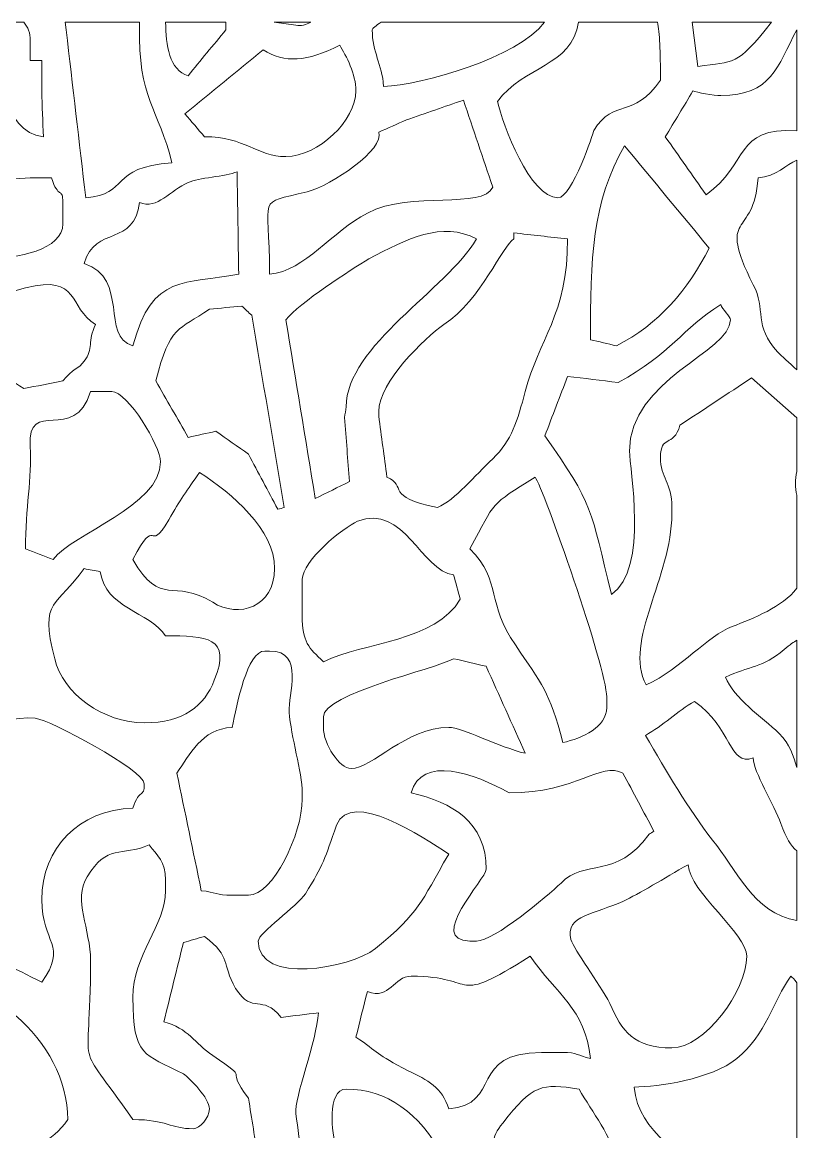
# Model space of a CAD drawing. Header units: millimetres. Extents: x -1220 to 1200, y -590 to 592.
# Drawn here: x 742 to 1200, y -65 to 590 of the extents above; entities that cross this region are included whole.
import ezdxf

# ---------------------------------------------------------------- set-up
doc = ezdxf.new("R2010")
doc.units = ezdxf.units.MM
doc.header["$MEASUREMENT"] = 0
doc.layers.add('Layer 1', color=7, linetype='Continuous')

msp = doc.modelspace()

# ---------------------------------------------------------------- linework, layer by layer
at = {"layer": 'Layer 1', "color": 250, "lineweight": 20}
for points, knots in [([(667.7986, 589.9734), (667.7986, 589.9734), (743.1925, 589.9734), (743.1925, 589.9734), (745.6229, 587.1563), (747.0227, 583.5928), (747.0227, 579.1164), (747.0227, 575.2143), (747.0227, 571.3066), (747.0227, 567.4008), (749.2712, 567.4008), (751.5157, 567.4008), (753.7583, 567.4008), (753.7583, 561.3924), (753.7583, 555.3859), (753.7583, 549.3756), (754.0798, 540.3648), (754.4014, 531.3504), (754.7189, 522.3397), (729.7053, 524.1411), (730.6678, 569.2022), (711.4254, 567.4008), (699.8793, 566.4991), (688.3349, 565.5975), (676.7887, 564.6977), (676.7887, 564.6977), (667.7986, 589.9734), (667.7986, 589.9734)], [0, 0, 0, 0, 0.11111111, 0.11111111, 0.11111111, 0.22222222, 0.22222222, 0.22222222, 0.33333333, 0.33333333, 0.33333333, 0.44444444, 0.44444444, 0.44444444, 0.55555556, 0.55555556, 0.55555556, 0.66666667, 0.66666667, 0.66666667, 0.77777778, 0.77777778, 0.77777778, 0.88888889, 0.88888889, 0.88888889, 1, 1, 1, 1]), ([(767.7049, 589.9734), (767.7049, 589.9734), (811.4855, 589.9734), (811.4855, 589.9734), (811.4855, 589.9734), (811.4855, 588.1309), (811.4855, 588.1309), (810.521, 544.8693), (823.0298, 538.5616), (830.726, 507.0175), (793.2036, 504.3145), (805.7103, 488.0906), (779.7344, 486.2892), (775.8862, 519.3373), (772.0382, 552.3817), (768.1881, 585.4259), (768.1881, 585.4259), (767.7049, 589.9734), (767.7049, 589.9734)], [0, 0, 0, 0, 0.16666667, 0.16666667, 0.16666667, 0.33333333, 0.33333333, 0.33333333, 0.5, 0.5, 0.5, 0.66666667, 0.66666667, 0.66666667, 0.83333333, 0.83333333, 0.83333333, 1, 1, 1, 1]), ([(826.9337, 589.9734), (826.9337, 589.9734), (862.4771, 589.9734), (862.4771, 589.9734), (862.4771, 589.9734), (862.4771, 585.4259), (862.4771, 585.4259), (855.1003, 576.4134), (847.7257, 567.4008), (840.3471, 558.3882), (828.9926, 561.4279), (827.2133, 576.6341), (826.9337, 589.9734)], [0, 0, 0, 0, 0.25, 0.25, 0.25, 0.5, 0.5, 0.5, 0.75, 0.75, 0.75, 1, 1, 1, 1]), ([(891.0552, 589.9734), (891.0552, 589.9734), (912.7058, 589.9734), (912.7058, 589.9734), (909.948, 588.462), (907.0824, 587.6258), (903.8454, 588.1309), (903.8454, 588.1309), (891.0552, 589.9734), (891.0552, 589.9734)], [0, 0, 0, 0, 0.33333333, 0.33333333, 0.33333333, 0.66666667, 0.66666667, 0.66666667, 1, 1, 1, 1]), ([(954.4137, 589.9734), (954.4137, 589.9734), (1050.8532, 589.9734), (1050.8532, 589.9734), (1035.1674, 568.9048), (978.1051, 552.853), (955.7995, 552.0805), (954.837, 565.5975), (949.0658, 571.9071), (949.0658, 585.4259), (949.0658, 586.2771), (951.1646, 587.9288), (954.4137, 589.9734)], [0, 0, 0, 0, 0.25, 0.25, 0.25, 0.5, 0.5, 0.5, 0.75, 0.75, 0.75, 1, 1, 1, 1]), ([(1071.0262, 589.9734), (1086.4465, 589.9734), (1101.9946, 589.9734), (1117.6964, 589.9734), (1118.8466, 583.7966), (1119.3579, 573.151), (1119.3579, 555.6833), (1103.0011, 532.252), (1092.4193, 545.7709), (1079.9106, 525.9443), (1079.9106, 525.0427), (1067.4038, 486.2892), (1058.7451, 486.2892), (1042.3883, 486.2892), (1026.0335, 529.5472), (1023.146, 543.0679), (1038.2107, 564.2319), (1067.0862, 563.826), (1071.0262, 589.9734)], [0, 0, 0, 0, 0.16666667, 0.16666667, 0.16666667, 0.33333333, 0.33333333, 0.33333333, 0.5, 0.5, 0.5, 0.66666667, 0.66666667, 0.66666667, 0.83333333, 0.83333333, 0.83333333, 1, 1, 1, 1]), ([(1138.135, 589.9734), (1138.135, 589.9734), (1184.953, 589.9734), (1184.953, 589.9734), (1163.4741, 562.8589), (1163.51, 567.5261), (1141.4858, 563.7961), (1141.4858, 563.7961), (1138.135, 589.9734), (1138.135, 589.9734)], [0, 0, 0, 0, 0.33333333, 0.33333333, 0.33333333, 0.66666667, 0.66666667, 0.66666667, 1, 1, 1, 1]), ([(1199.95, 585.4316), (1199.95, 585.4316), (1199.95, 525.761), (1199.95, 525.761), (1162.7371, 528.3724), (1171.927, 505.9063), (1146.2965, 488.0906), (1138.2828, 499.5088), (1130.2632, 510.9233), (1122.2435, 522.3397), (1127.6991, 531.3504), (1133.1487, 540.3648), (1138.6003, 549.3756), (1140.5254, 548.4758), (1151.107, 546.6725), (1154.9552, 546.6725), (1185.0668, 546.6725), (1188.4156, 563.7848), (1199.95, 585.4316)], [0, 0, 0, 0, 0.16666667, 0.16666667, 0.16666667, 0.33333333, 0.33333333, 0.33333333, 0.5, 0.5, 0.5, 0.66666667, 0.66666667, 0.66666667, 0.83333333, 0.83333333, 0.83333333, 1, 1, 1, 1]), ([(884.6031, 573.7085), (897.1119, 565.5975), (910.579, 566.4991), (929.8234, 576.4134), (933.6716, 570.1056), (939.4446, 559.2898), (939.4446, 549.3756), (939.4446, 532.252), (917.3167, 510.6222), (898.0742, 510.6222), (880.7549, 510.6222), (874.0213, 522.3397), (849.9683, 522.3397), (846.1203, 526.8441), (842.2702, 531.3504), (838.422, 535.8567), (853.8164, 548.4758), (869.2107, 561.0912), (884.6031, 573.7085)], [0, 0, 0, 0, 0.16666667, 0.16666667, 0.16666667, 0.33333333, 0.33333333, 0.33333333, 0.5, 0.5, 0.5, 0.66666667, 0.66666667, 0.66666667, 0.83333333, 0.83333333, 0.83333333, 1, 1, 1, 1]), ([(952.9119, 525.0427), (958.3676, 527.4482), (963.8172, 529.8502), (969.2687, 532.252), (980.4955, 536.1597), (991.7203, 540.0656), (1002.9429, 543.9695), (1008.7161, 526.8441), (1014.4873, 509.7204), (1020.2603, 492.5988), (1014.4873, 479.078), (972.1544, 490.7955), (946.1783, 477.2766), (925.0129, 466.4626), (909.6186, 443.0295), (888.4532, 441.2262), (888.4532, 489.8939), (879.7945, 481.781), (910.579, 489.8939), (925.0129, 493.4985), (956.762, 515.1285), (952.9119, 525.0427)], [0, 0, 0, 0, 0.14285714, 0.14285714, 0.14285714, 0.28571429, 0.28571429, 0.28571429, 0.42857143, 0.42857143, 0.42857143, 0.57142857, 0.57142857, 0.57142857, 0.71428571, 0.71428571, 0.71428571, 0.85714286, 0.85714286, 0.85714286, 1, 1, 1, 1]), ([(1093.3799, 398.868), (1088.2518, 400.0709), (1083.1196, 401.2737), (1077.9875, 402.4727), (1077.9875, 449.3372), (1078.95, 484.4859), (1098.1925, 516.9317), (1114.8708, 496.8058), (1131.5451, 476.678), (1148.2195, 456.5484), (1135.7128, 432.2136), (1118.3954, 411.4854), (1093.3799, 398.868)], [0, 0, 0, 0, 0.25, 0.25, 0.25, 0.5, 0.5, 0.5, 0.75, 0.75, 0.75, 1, 1, 1, 1]), ([(1199.95, 508.5944), (1199.95, 508.5944), (1199.95, 384.715), (1199.95, 384.715), (1195.3371, 388.8211), (1190.9217, 392.7568), (1188.6293, 395.2634), (1174.1975, 410.5856), (1181.8937, 420.498), (1174.1975, 434.9185), (1152.1893, 479.0911), (1174.6208, 461.1351), (1177.0851, 498.0048), (1187.8186, 498.9177), (1193.8493, 505.8539), (1199.95, 508.5944)], [0, 0, 0, 0, 0.2, 0.2, 0.2, 0.4, 0.4, 0.4, 0.6, 0.6, 0.6, 0.8, 0.8, 0.8, 1, 1, 1, 1]), ([(634.4578, 432.2136), (630.6098, 451.1404), (605.5943, 464.6593), (605.5943, 483.5843), (605.5943, 485.3876), (605.5943, 487.1908), (605.5943, 488.9922), (605.5943, 503.4128), (643.1165, 500.7098), (649.8502, 497.1032), (664.284, 488.9922), (669.0926, 489.8939), (679.6762, 483.5843), (695.0686, 492.5988), (732.5929, 498.0048), (747.0227, 498.0048), (751.1923, 498.0048), (755.3639, 498.0048), (759.5294, 498.0048), (763.3795, 485.3876), (766.2671, 492.5988), (766.2671, 483.5843), (766.2671, 479.381), (766.2671, 475.1759), (766.2671, 470.967), (766.2671, 455.6467), (739.3265, 450.2388), (721.0466, 450.2388), (716.2361, 443.0295), (703.7273, 425.9041), (692.1831, 425.9041), (678.7137, 425.9041), (680.6368, 432.2136), (667.1695, 432.2136), (656.2683, 432.2136), (645.3631, 432.2136), (634.4578, 432.2136)], [0, 0, 0, 0, 0.08333333, 0.08333333, 0.08333333, 0.16666667, 0.16666667, 0.16666667, 0.25, 0.25, 0.25, 0.33333333, 0.33333333, 0.33333333, 0.41666667, 0.41666667, 0.41666667, 0.5, 0.5, 0.5, 0.58333333, 0.58333333, 0.58333333, 0.66666667, 0.66666667, 0.66666667, 0.75, 0.75, 0.75, 0.83333333, 0.83333333, 0.83333333, 0.91666667, 0.91666667, 0.91666667, 1, 1, 1, 1]), ([(807.6354, 398.868), (788.3931, 404.2741), (805.7103, 438.5232), (778.7719, 447.5358), (785.5074, 470.0654), (808.596, 457.4482), (811.4855, 483.5843), (822.0673, 479.078), (829.7635, 490.7955), (840.3471, 495.3018), (846.1203, 498.0048), (862.4771, 498.9064), (869.2107, 501.6095), (869.5323, 481.4836), (869.8538, 461.3559), (870.1712, 441.2262), (838.422, 434.9185), (819.1797, 442.1279), (807.6354, 398.868)], [0, 0, 0, 0, 0.16666667, 0.16666667, 0.16666667, 0.33333333, 0.33333333, 0.33333333, 0.5, 0.5, 0.5, 0.66666667, 0.66666667, 0.66666667, 0.83333333, 0.83333333, 0.83333333, 1, 1, 1, 1]), ([(1010.6412, 461.9545), (993.3219, 432.2136), (933.6716, 398.868), (933.6716, 362.8195), (933.3521, 360.7189), (933.0306, 358.6126), (932.709, 356.5081), (933.6716, 343.8909), (934.6341, 331.2755), (935.5945, 318.6563), (928.861, 315.3547), (922.1274, 312.0493), (915.3916, 308.742), (909.6186, 343.8909), (903.8454, 379.0415), (898.0742, 414.1883), (905.7704, 424.1027), (936.5591, 443.9293), (947.1408, 450.2388), (969.2687, 461.9545), (990.4362, 472.7703), (1010.6412, 461.9545)], [0, 0, 0, 0, 0.14285714, 0.14285714, 0.14285714, 0.28571429, 0.28571429, 0.28571429, 0.42857143, 0.42857143, 0.42857143, 0.57142857, 0.57142857, 0.57142857, 0.71428571, 0.71428571, 0.71428571, 0.85714286, 0.85714286, 0.85714286, 1, 1, 1, 1]), ([(987.5507, 303.336), (955.7995, 309.6456), (970.2333, 315.9533), (957.7245, 321.3612), (956.123, 333.3799), (954.5194, 345.3967), (952.9119, 357.4116), (952.9119, 358.3114), (952.9119, 359.213), (952.9119, 360.1146), (952.9119, 377.2382), (979.8525, 403.3743), (991.3968, 411.4854), (1013.5267, 425.9041), (1026.0335, 458.3516), (1032.7691, 461.9545), (1032.7691, 463.1573), (1032.7691, 464.3619), (1032.7691, 465.5591), (1043.3508, 464.3619), (1053.9345, 463.1573), (1064.5183, 461.9545), (1064.5183, 416.8933), (1047.2009, 402.4727), (1039.5028, 371.8303), (1034.6921, 354.7067), (1031.8045, 342.9911), (1020.2603, 332.1752), (1009.6766, 322.2609), (998.1324, 307.8424), (987.5507, 303.336)], [0, 0, 0, 0, 0.1, 0.1, 0.1, 0.2, 0.2, 0.2, 0.3, 0.3, 0.3, 0.4, 0.4, 0.4, 0.5, 0.5, 0.5, 0.6, 0.6, 0.6, 0.7, 0.7, 0.7, 0.8, 0.8, 0.8, 0.9, 0.9, 0.9, 1, 1, 1, 1]), ([(703.7273, 399.7698), (715.2755, 415.9917), (724.8948, 428.609), (744.1371, 433.1153), (776.8487, 441.2262), (769.1526, 421.3996), (785.5074, 411.4854), (780.6969, 401.5711), (784.5449, 397.0667), (778.7719, 389.8555), (775.8862, 385.3492), (772.0382, 385.3492), (766.2671, 378.138), (758.569, 376.6396), (750.8707, 375.1375), (743.1745, 373.6335), (730.0268, 382.3469), (716.879, 391.0583), (703.7273, 399.7698)], [0, 0, 0, 0, 0.16666667, 0.16666667, 0.16666667, 0.33333333, 0.33333333, 0.33333333, 0.5, 0.5, 0.5, 0.66666667, 0.66666667, 0.66666667, 0.83333333, 0.83333333, 0.83333333, 1, 1, 1, 1]), ([(821.1048, 378.138), (829.7635, 411.4854), (834.5759, 407.8807), (852.8539, 420.498), (859.2701, 421.1021), (865.6841, 421.7008), (872.0962, 422.2994), (874.0213, 420.498), (875.9444, 418.6966), (877.8694, 416.8933), (884.2856, 379.0415), (890.6977, 341.1878), (897.1119, 303.336), (895.8297, 303.0386), (894.5478, 302.7355), (893.2618, 302.4343), (887.4906, 313.2503), (881.7174, 324.0643), (875.9444, 334.8801), (869.5323, 339.3864), (863.1201, 343.8909), (856.7019, 348.3972), (851.2543, 347.2), (845.8027, 345.9953), (840.3471, 344.7943), (833.933, 355.9095), (827.5209, 367.0266), (821.1048, 378.138)], [0, 0, 0, 0, 0.11111111, 0.11111111, 0.11111111, 0.22222222, 0.22222222, 0.22222222, 0.33333333, 0.33333333, 0.33333333, 0.44444444, 0.44444444, 0.44444444, 0.55555556, 0.55555556, 0.55555556, 0.66666667, 0.66666667, 0.66666667, 0.77777778, 0.77777778, 0.77777778, 0.88888889, 0.88888889, 0.88888889, 1, 1, 1, 1]), ([(1094.3424, 377.2382), (1126.0935, 394.3618), (1131.8667, 408.7824), (1154.9552, 423.201), (1155.9176, 420.498), (1160.7283, 415.9917), (1160.7283, 414.1883), (1160.7283, 395.2634), (1101.078, 379.0415), (1101.078, 336.6815), (1101.078, 326.7673), (1112.6242, 267.2874), (1090.4944, 251.9653), (1077.9875, 302.4343), (1079.9106, 305.1393), (1051.049, 345.6941), (1055.5421, 357.4116), (1060.0291, 369.1272), (1064.5183, 380.8429), (1074.461, 379.6438), (1084.4036, 378.4392), (1094.3424, 377.2382)], [0, 0, 0, 0, 0.14285714, 0.14285714, 0.14285714, 0.28571429, 0.28571429, 0.28571429, 0.42857143, 0.42857143, 0.42857143, 0.57142857, 0.57142857, 0.57142857, 0.71428571, 0.71428571, 0.71428571, 0.85714286, 0.85714286, 0.85714286, 1, 1, 1, 1]), ([(1199.95, 356.2668), (1199.95, 356.2668), (1199.95, 324.6385), (1199.95, 324.6385), (1199.4806, 322.2403), (1199.2111, 319.9153), (1199.2111, 317.7566), (1199.2111, 315.1526), (1199.4946, 312.8125), (1199.95, 310.5959), (1199.95, 310.5959), (1199.95, 255.6934), (1199.95, 255.6934), (1191.1914, 244.509), (1174.541, 238.1059), (1161.6908, 233.0385), (1147.259, 227.6324), (1132.0104, 208.4904), (1110.8449, 198.5762), (1097.3757, 224.7123), (1126.0935, 261.8795), (1126.0935, 299.7313), (1126.0935, 300.9323), (1126.0935, 302.1369), (1126.0935, 303.336), (1126.0935, 318.6563), (1119.3579, 320.4596), (1119.3579, 333.0769), (1119.3579, 346.5958), (1127.0541, 338.483), (1130.9021, 352.0037), (1145.0165, 361.3175), (1159.1248, 370.6312), (1173.235, 379.9412), (1173.235, 379.9412), (1199.95, 356.2668), (1199.95, 356.2668)], [0, 0, 0, 0, 0.08333333, 0.08333333, 0.08333333, 0.16666667, 0.16666667, 0.16666667, 0.25, 0.25, 0.25, 0.33333333, 0.33333333, 0.33333333, 0.41666667, 0.41666667, 0.41666667, 0.5, 0.5, 0.5, 0.58333333, 0.58333333, 0.58333333, 0.66666667, 0.66666667, 0.66666667, 0.75, 0.75, 0.75, 0.83333333, 0.83333333, 0.83333333, 0.91666667, 0.91666667, 0.91666667, 1, 1, 1, 1]), ([(795.1287, 371.8303), (804.7499, 371.8303), (823.9923, 339.3864), (823.9923, 330.372), (823.9923, 304.2377), (772.0382, 288.0138), (760.494, 272.6935), (755.0423, 274.7961), (749.5928, 276.9006), (744.1371, 279.0012), (744.1371, 303.336), (747.9852, 320.4596), (747.0227, 339.3864), (745.0996, 369.1272), (773.0007, 340.2862), (782.6199, 371.8303), (786.7915, 371.8303), (790.961, 371.8303), (795.1287, 371.8303)], [0, 0, 0, 0, 0.16666667, 0.16666667, 0.16666667, 0.33333333, 0.33333333, 0.33333333, 0.5, 0.5, 0.5, 0.66666667, 0.66666667, 0.66666667, 0.83333333, 0.83333333, 0.83333333, 1, 1, 1, 1]), ([(891.3387, 267.2874), (891.3387, 244.7541), (870.1712, 237.5448), (854.779, 247.459), (831.6885, 261.8795), (823.9923, 243.8543), (807.6354, 272.6935), (822.0673, 300.6311), (816.2941, 274.4949), (828.8029, 296.1248), (835.5365, 307.8424), (839.3845, 313.2503), (847.0828, 324.0643), (866.3251, 311.447), (891.3387, 290.7169), (891.3387, 267.2874)], [0, 0, 0, 0, 0.2, 0.2, 0.2, 0.4, 0.4, 0.4, 0.6, 0.6, 0.6, 0.8, 0.8, 0.8, 1, 1, 1, 1]), ([(1087.6087, 191.5819), (1087.6087, 189.4813), (1087.6087, 187.375), (1087.6087, 185.2724), (1087.6087, 173.5567), (1073.177, 167.2472), (1061.6326, 164.5442), (1053.9345, 195.1848), (1049.124, 198.7913), (1033.7296, 222.2245), (1016.4123, 246.5574), (1026.0335, 259.1765), (1006.7911, 279.0012), (1022.1854, 307.8424), (1018.3374, 304.2377), (1045.2758, 321.3612), (1050.0865, 315.0535), (1087.6087, 208.7056), (1087.6087, 191.5819)], [0, 0, 0, 0, 0.16666667, 0.16666667, 0.16666667, 0.33333333, 0.33333333, 0.33333333, 0.5, 0.5, 0.5, 0.66666667, 0.66666667, 0.66666667, 0.83333333, 0.83333333, 0.83333333, 1, 1, 1, 1]), ([(920.2023, 212.3103), (911.5436, 220.4212), (907.6935, 224.0259), (907.6935, 239.348), (907.6935, 246.5574), (907.6935, 253.7685), (907.6935, 260.976), (907.6935, 271.7919), (931.7465, 291.6203), (940.4052, 295.225), (967.8829, 306.0615), (977.9794, 265.7966), (997.1699, 263.6809), (998.4539, 258.8753), (999.738, 254.0697), (1001.0179, 249.2622), (986.5861, 224.0259), (944.2532, 224.0259), (920.2023, 212.3103)], [0, 0, 0, 0, 0.16666667, 0.16666667, 0.16666667, 0.33333333, 0.33333333, 0.33333333, 0.5, 0.5, 0.5, 0.66666667, 0.66666667, 0.66666667, 0.83333333, 0.83333333, 0.83333333, 1, 1, 1, 1]), ([(814.3711, 176.2598), (790.3181, 176.2598), (766.2671, 193.3833), (761.4545, 214.1135), (751.8332, 250.162), (763.3795, 244.7541), (778.7719, 267.2874), (781.981, 266.6852), (785.188, 266.0866), (788.3931, 265.4842), (791.2786, 243.8543), (817.2587, 242.0511), (826.8778, 227.6324), (850.9289, 227.6324), (866.3251, 226.7289), (855.7415, 201.4963), (849.9683, 186.174), (837.4616, 176.2598), (814.3711, 176.2598)], [0, 0, 0, 0, 0.16666667, 0.16666667, 0.16666667, 0.33333333, 0.33333333, 0.33333333, 0.5, 0.5, 0.5, 0.66666667, 0.66666667, 0.66666667, 0.83333333, 0.83333333, 0.83333333, 1, 1, 1, 1]), ([(1199.95, 224.9724), (1199.95, 224.9724), (1199.95, 149.77), (1199.95, 149.77), (1197.9469, 156.6109), (1195.8482, 163.6724), (1189.5918, 169.9521), (1179.0082, 179.8663), (1162.6512, 190.6803), (1157.8426, 203.2976), (1171.312, 209.6072), (1179.9707, 208.7056), (1192.4774, 219.5214), (1196.0159, 222.5051), (1198.2485, 224.0184), (1199.95, 224.9724)], [0, 0, 0, 0, 0.2, 0.2, 0.2, 0.4, 0.4, 0.4, 0.6, 0.6, 0.6, 0.8, 0.8, 0.8, 1, 1, 1, 1]), ([(875.9444, 74.42), (872.7412, 74.42), (869.5323, 74.42), (866.3251, 74.42), (856.7019, 74.42), (856.7019, 76.2232), (848.0432, 77.123), (843.2346, 100.2587), (838.422, 123.387), (833.6115, 146.519), (841.3096, 157.333), (848.0432, 172.6551), (866.3251, 173.5567), (869.2107, 187.0738), (874.9838, 218.6179), (885.5675, 218.6179), (886.5281, 218.6179), (887.4906, 218.6179), (888.4532, 218.6179), (909.6186, 218.6179), (899.0348, 192.4817), (899.9974, 182.5693), (900.9599, 168.1488), (907.6935, 147.4188), (907.6935, 134.8033), (907.6935, 133.6024), (907.6935, 132.4015), (907.6935, 131.1968), (907.6935, 110.4705), (890.3761, 74.42), (875.9444, 74.42)], [0, 0, 0, 0, 0.1, 0.1, 0.1, 0.2, 0.2, 0.2, 0.3, 0.3, 0.3, 0.4, 0.4, 0.4, 0.5, 0.5, 0.5, 0.6, 0.6, 0.6, 0.7, 0.7, 0.7, 0.8, 0.8, 0.8, 0.9, 0.9, 0.9, 1, 1, 1, 1]), ([(936.5591, 149.222), (929.8234, 149.222), (920.2023, 163.6444), (920.2023, 173.5567), (920.2023, 175.6612), (920.2023, 177.7656), (920.2023, 179.8663), (920.2023, 193.3833), (985.6257, 207.8039), (997.1699, 214.1135), (1003.586, 212.6113), (1010.0002, 211.1093), (1016.4123, 209.6072), (1024.1104, 192.4817), (1031.8045, 175.3582), (1039.5028, 158.2364), (1024.1104, 161.8411), (1001.9804, 173.5567), (994.2842, 173.5567), (969.2687, 173.5567), (949.0658, 149.222), (936.5591, 149.222)], [0, 0, 0, 0, 0.14285714, 0.14285714, 0.14285714, 0.28571429, 0.28571429, 0.28571429, 0.42857143, 0.42857143, 0.42857143, 0.57142857, 0.57142857, 0.57142857, 0.71428571, 0.71428571, 0.71428571, 0.85714286, 0.85714286, 0.85714286, 1, 1, 1, 1]), ([(1199.95, 100.6759), (1199.95, 100.6759), (1199.95, 59.5337), (1199.95, 59.5337), (1174.4911, 63.3198), (1163.5659, 90.9375), (1150.1445, 106.8638), (1135.7128, 125.7908), (1122.9983, 147.1606), (1110.4895, 168.7924), (1120.7558, 174.4995), (1129.3006, 183.1717), (1139.5608, 188.877), (1161.6908, 173.5567), (1159.7657, 150.1236), (1174.1975, 155.5316), (1174.1975, 147.4188), (1186.7044, 127.5922), (1190.5524, 116.7782), (1193.7535, 107.7842), (1196.2975, 103.6707), (1199.95, 100.6759)], [0, 0, 0, 0, 0.14285714, 0.14285714, 0.14285714, 0.28571429, 0.28571429, 0.28571429, 0.42857143, 0.42857143, 0.42857143, 0.57142857, 0.57142857, 0.57142857, 0.71428571, 0.71428571, 0.71428571, 0.85714286, 0.85714286, 0.85714286, 1, 1, 1, 1]), ([(705.6523, 47.3822), (705.6523, 94.2466), (676.7887, 124.8891), (676.7887, 131.1968), (676.7887, 135.4056), (676.7887, 139.6089), (676.7887, 143.8159), (676.7887, 164.5442), (728.7428, 180.7661), (749.9103, 178.9628), (758.569, 178.063), (814.3711, 148.3222), (814.3711, 140.2113), (814.3711, 131.1968), (811.4855, 138.408), (807.6354, 125.7908), (775.8862, 124.8891), (753.7583, 102.3575), (753.7583, 71.7151), (753.7583, 45.9082), (769.4942, 45.145), (753.7583, 23.0493), (737.723, 31.1603), (721.6916, 39.2712), (705.6523, 47.3822)], [0, 0, 0, 0, 0.125, 0.125, 0.125, 0.25, 0.25, 0.25, 0.375, 0.375, 0.375, 0.5, 0.5, 0.5, 0.625, 0.625, 0.625, 0.75, 0.75, 0.75, 0.875, 0.875, 0.875, 1, 1, 1, 1]), ([(1029.8835, 134.8033), (1070.2913, 134.8033), (1083.7607, 153.7302), (1097.2279, 146.519), (1103.3245, 135.1045), (1109.4191, 123.6881), (1115.5099, 112.2719), (1114.5474, 111.6713), (1113.5848, 111.0727), (1112.6242, 110.4705), (1093.3799, 83.4307), (1074.1374, 96.0498), (1060.6682, 81.6293), (1052.0095, 73.5184), (1021.2249, 47.3822), (1010.6412, 47.3822), (1009.3591, 47.3822), (1008.0752, 47.3822), (1006.7911, 47.3822), (980.8131, 47.3822), (1016.4123, 84.3342), (1016.4123, 89.7403), (1016.4123, 117.6778), (996.2093, 129.3954), (972.1544, 134.8033), (977.9274, 157.333), (1009.6766, 146.519), (1029.8835, 134.8033)], [0, 0, 0, 0, 0.11111111, 0.11111111, 0.11111111, 0.22222222, 0.22222222, 0.22222222, 0.33333333, 0.33333333, 0.33333333, 0.44444444, 0.44444444, 0.44444444, 0.55555556, 0.55555556, 0.55555556, 0.66666667, 0.66666667, 0.66666667, 0.77777778, 0.77777778, 0.77777778, 0.88888889, 0.88888889, 0.88888889, 1, 1, 1, 1]), ([(881.7174, 47.3822), (881.7174, 51.8867), (904.8079, 68.1123), (909.6186, 75.3198), (920.2023, 92.4452), (921.1628, 96.0498), (927.9004, 115.8784), (936.5591, 137.5064), (978.892, 108.6672), (994.2842, 98.7529), (976.967, 69.0121), (977.9274, 65.4074), (950.989, 42.8759), (935.5945, 31.1603), (881.7174, 21.2461), (881.7174, 47.3822)], [0, 0, 0, 0, 0.2, 0.2, 0.2, 0.4, 0.4, 0.4, 0.6, 0.6, 0.6, 0.8, 0.8, 0.8, 1, 1, 1, 1]), ([(782.6199, 35.6647), (782.6199, 54.5915), (772.0382, 71.7151), (780.6969, 85.234), (792.2432, 105.0606), (800.9017, 96.9496), (817.2587, 104.1608), (822.0673, 97.8512), (826.8778, 94.2466), (826.8778, 83.4307), (826.8778, 81.3301), (826.8778, 79.2275), (826.8778, 77.123), (826.8778, 56.3948), (807.6354, 39.2712), (807.6354, 14.0348), (807.6354, -21.1121), (814.3711, -19.3089), (837.4616, -31.0263), (841.3096, -33.7312), (852.8539, -45.445), (852.8539, -51.7564), (852.8539, -57.1625), (847.0828, -63.472), (843.2346, -63.472), (829.7635, -63.472), (827.8403, -58.0641), (807.6354, -58.0641), (772.0382, -6.6934), (782.6199, -36.4343), (782.6199, 35.6647)], [0, 0, 0, 0, 0.1, 0.1, 0.1, 0.2, 0.2, 0.2, 0.3, 0.3, 0.3, 0.4, 0.4, 0.4, 0.5, 0.5, 0.5, 0.6, 0.6, 0.6, 0.7, 0.7, 0.7, 0.8, 0.8, 0.8, 0.9, 0.9, 0.9, 1, 1, 1, 1]), ([(1135.7128, 92.4452), (1136.6753, 76.2232), (1170.3495, 51.8867), (1170.3495, 38.3696), (1170.3495, 17.6414), (1145.334, -15.706), (1126.0935, -15.706), (1103.9636, -15.706), (1096.2674, -5.7918), (1089.5338, 10.4321), (1082.7961, 23.0493), (1068.3663, 41.9743), (1066.4433, 48.2838), (1062.5932, 62.7044), (1081.8357, 63.6041), (1097.2279, 70.8153), (1106.8512, 75.3198), (1121.2829, 84.3342), (1135.7128, 92.4452)], [0, 0, 0, 0, 0.16666667, 0.16666667, 0.16666667, 0.33333333, 0.33333333, 0.33333333, 0.5, 0.5, 0.5, 0.66666667, 0.66666667, 0.66666667, 0.83333333, 0.83333333, 0.83333333, 1, 1, 1, 1]), ([(895.1868, 2.3211), (902.5674, 3.2208), (909.9401, 4.1206), (917.3167, 5.0241), (916.3542, -11.1979), (902.8849, -45.445), (903.8454, -54.4594), (905.1315, -63.472), (906.4135, -72.4828), (907.6935, -81.4973), (899.0348, -81.4973), (890.3761, -81.4973), (881.7174, -81.4973), (879.7945, -69.4787), (877.8694, -57.4618), (875.9444, -45.445), (860.552, -25.6203), (878.8319, -36.4343), (854.779, -20.2123), (844.1952, -13.0012), (840.3471, -3.9904), (825.9174, -0.3839), (829.7635, 15.2394), (833.6115, 30.8609), (837.4616, 46.4806), (841.6311, 47.6834), (845.8027, 48.8862), (849.9683, 50.0853), (866.3251, 37.468), (859.5876, 34.765), (868.2501, 19.4427), (878.8319, 3.2208), (883.6425, 16.7398), (895.1868, 2.3211)], [0, 0, 0, 0, 0.09090909, 0.09090909, 0.09090909, 0.18181818, 0.18181818, 0.18181818, 0.27272727, 0.27272727, 0.27272727, 0.36363636, 0.36363636, 0.36363636, 0.45454545, 0.45454545, 0.45454545, 0.54545455, 0.54545455, 0.54545455, 0.63636364, 0.63636364, 0.63636364, 0.72727273, 0.72727273, 0.72727273, 0.81818182, 0.81818182, 0.81818182, 0.90909091, 0.90909091, 0.90909091, 1, 1, 1, 1]), ([(972.1544, 26.654), (1012.8537, 26.654), (994.9133, 8.7186), (1042.3883, 38.3696), (1057.7827, 15.838), (1075.102, 7.7271), (1077.9875, -22.0137), (1070.2913, -20.2123), (1070.2913, -18.4091), (1061.6326, -18.4091), (1057.4652, -18.4091), (1053.2955, -18.4091), (1049.124, -18.4091), (1005.8286, -18.4091), (1026.0335, -49.0515), (994.2842, -51.7564), (990.4362, -39.1373), (981.7775, -34.631), (970.2333, -29.2231), (950.989, -19.3089), (952.9119, -18.4091), (939.4446, -9.3965), (941.6893, -0.3839), (943.9357, 8.6288), (946.1783, 17.6414), (959.6496, 12.2315), (961.5706, 26.654), (972.1544, 26.654)], [0, 0, 0, 0, 0.11111111, 0.11111111, 0.11111111, 0.22222222, 0.22222222, 0.22222222, 0.33333333, 0.33333333, 0.33333333, 0.44444444, 0.44444444, 0.44444444, 0.55555556, 0.55555556, 0.55555556, 0.66666667, 0.66666667, 0.66666667, 0.77777778, 0.77777778, 0.77777778, 0.88888889, 0.88888889, 0.88888889, 1, 1, 1, 1]), ([(711.4254, -135.571), (680.6368, -120.2489), (708.5378, -100.4223), (669.0926, -64.3718), (645.0416, -41.8422), (658.5089, -61.6688), (648.8877, -26.52), (646.9626, -20.2123), (638.3039, 9.5285), (638.3039, 14.0348), (638.3039, 30.2587), (664.284, 29.357), (672.9426, 29.357), (719.0077, 29.357), (769.1526, -10.6441), (769.1526, -58.0641), (759.5294, -72.4828), (747.9852, -71.583), (735.4785, -92.3113), (722.0091, -113.0395), (732.5929, -116.6442), (711.4254, -135.571)], [0, 0, 0, 0, 0.14285714, 0.14285714, 0.14285714, 0.28571429, 0.28571429, 0.28571429, 0.42857143, 0.42857143, 0.42857143, 0.57142857, 0.57142857, 0.57142857, 0.71428571, 0.71428571, 0.71428571, 0.85714286, 0.85714286, 0.85714286, 1, 1, 1, 1]), ([(1199.95, 22.6714), (1199.95, 22.6714), (1199.95, -112.7945), (1199.95, -112.7945), (1196.2116, -110.6414), (1192.082, -108.941), (1183.8187, -108.5332), (1153.0321, -106.73), (1166.5013, -109.4349), (1151.107, -94.1146), (1133.7877, -78.7923), (1106.6295, -66.7756), (1103.7438, -38.8343), (1118.2815, -38.8343), (1149.2539, -34.1596), (1164.5763, -22.0137), (1181.8937, -7.5932), (1185.7438, 11.3317), (1196.3254, 26.654), (1197.27, 26.0647), (1198.5181, 24.6486), (1199.95, 22.6714)], [0, 0, 0, 0, 0.14285714, 0.14285714, 0.14285714, 0.28571429, 0.28571429, 0.28571429, 0.42857143, 0.42857143, 0.42857143, 0.57142857, 0.57142857, 0.57142857, 0.71428571, 0.71428571, 0.71428571, 0.85714286, 0.85714286, 0.85714286, 1, 1, 1, 1]), ([(1071.2519, -40.0389), (1078.95, -53.5578), (1091.4567, -68.8781), (1092.4193, -81.4973), (1094.3424, -111.2381), (1084.7212, -112.1379), (1074.1374, -128.3598), (1056.1811, -122.9519), (1038.2206, -117.5458), (1020.2603, -112.1379), (1020.2603, -107.9309), (1020.2603, -103.7258), (1020.2603, -99.5225), (1020.2603, -70.3728), (1018.7726, -69.6245), (1026.1493, -60.1312), (1043.9279, -37.2424), (1049.1898, -36.5484), (1071.2519, -40.0389)], [0, 0, 0, 0, 0.16666667, 0.16666667, 0.16666667, 0.33333333, 0.33333333, 0.33333333, 0.5, 0.5, 0.5, 0.66666667, 0.66666667, 0.66666667, 0.83333333, 0.83333333, 0.83333333, 1, 1, 1, 1]), ([(987.5507, -153.5962), (964.4601, -153.5962), (964.4601, -163.5104), (965.4207, -135.571), (965.4207, -117.5458), (965.4207, -105.8302), (954.837, -97.7192), (946.1783, -90.508), (931.7465, -85.1), (927.9004, -74.286), (925.0129, -67.0749), (922.1274, -40.0389), (933.6716, -40.0389), (957.7245, -40.0389), (976.967, -54.4594), (990.4362, -78.7923), (1000.0574, -97.7192), (998.1324, -98.619), (1001.9804, -122.9519), (1004.868, -148.1883), (1000.0574, -137.3743), (987.5507, -153.5962)], [0, 0, 0, 0, 0.14285714, 0.14285714, 0.14285714, 0.28571429, 0.28571429, 0.28571429, 0.42857143, 0.42857143, 0.42857143, 0.57142857, 0.57142857, 0.57142857, 0.71428571, 0.71428571, 0.71428571, 0.85714286, 0.85714286, 0.85714286, 1, 1, 1, 1])]:
    msp.add_open_spline(points, degree=3, knots=knots, dxfattribs=at)

doc.saveas('drawing.dxf')
